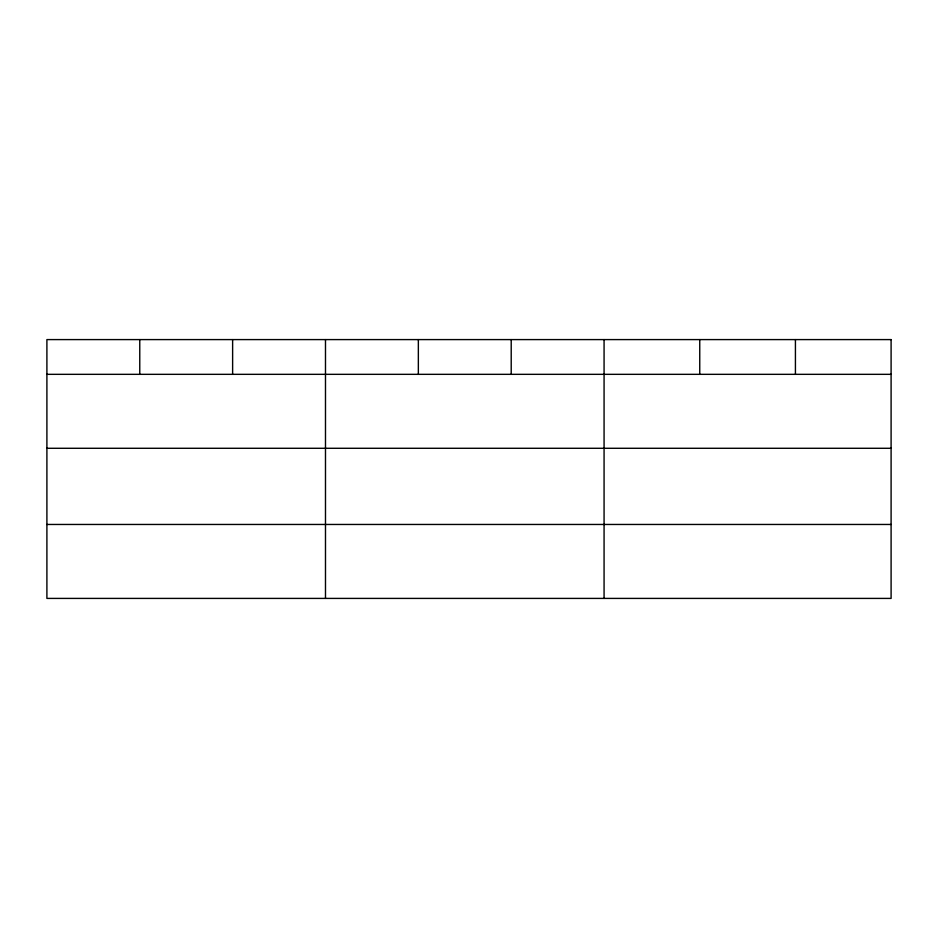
<?xml version="1.0" encoding="UTF-8"?>
<svg xmlns="http://www.w3.org/2000/svg" width="938" height="938" viewBox="0 0 938 938"><rect width="100%" height="100%" fill="white"/><g stroke="black" fill="none" stroke-linecap="round" stroke-linejoin="round"><path stroke-width="1.41" d="M46.9 374.332L891.1 374.332M46.9 448.282L891.1 448.282M46.9 524.459L891.1 524.459M795.424 339.591L795.424 374.332M699.748 339.591L699.748 374.332M604.072 339.591L604.072 598.409M511.21 339.591L511.21 374.332M418.348 339.591L418.348 374.332M325.486 339.591L325.486 598.409M232.624 339.591L232.624 374.332M139.762 339.591L139.762 374.332M891.1 339.591L46.9 339.591L46.9 598.409L891.1 598.409L891.1 339.591"/></g></svg>
